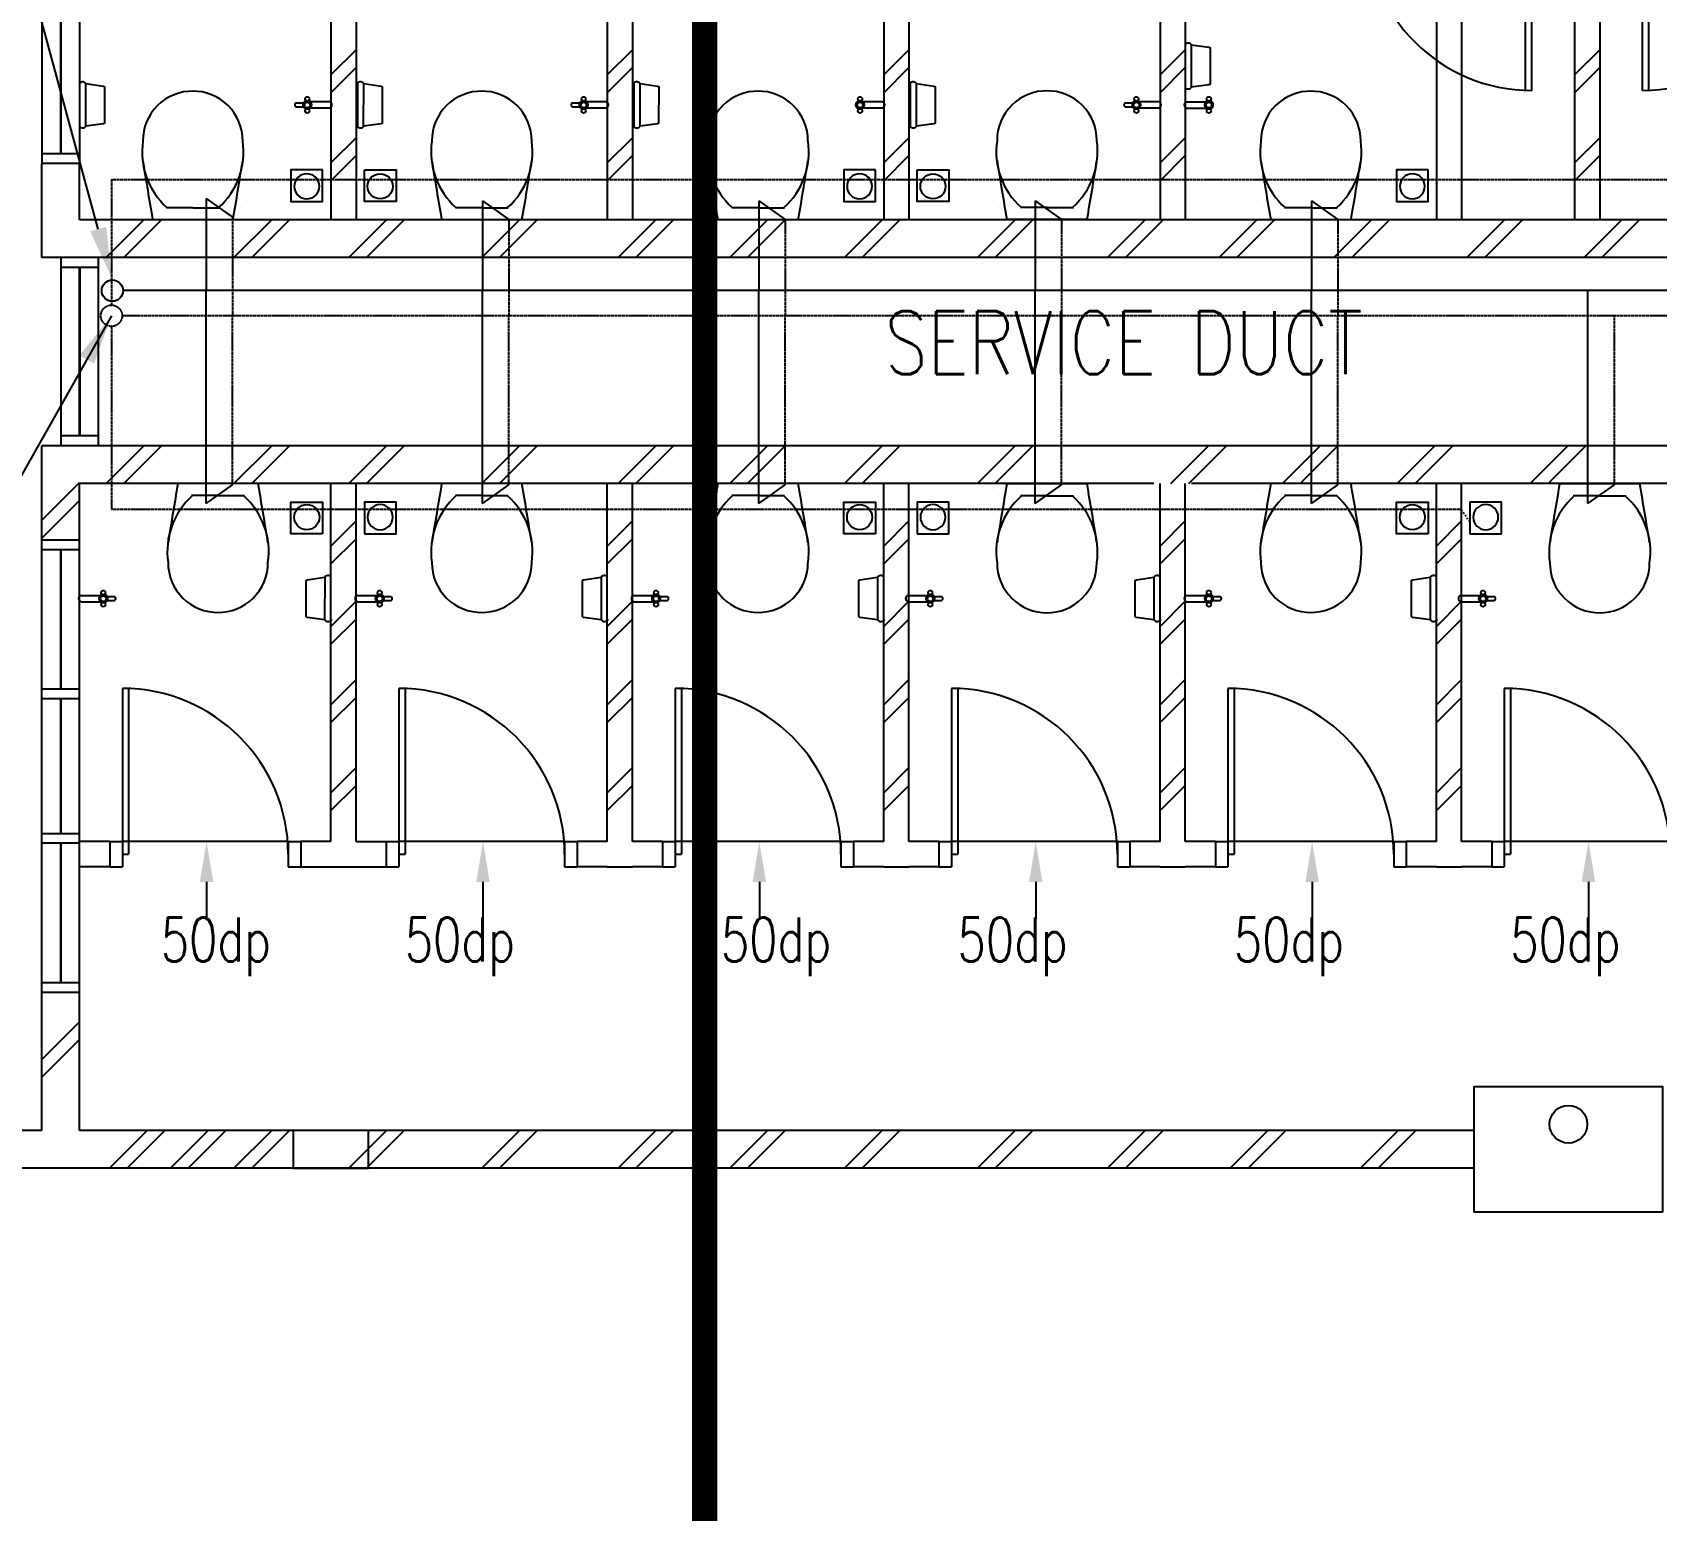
# Model space of a CAD drawing. Header units: feet. Extents: x 1407108 to 2957709, y -1501070 to -681589.
# Drawn here: x 1679847 to 1686311, y -792037 to -786153 of the extents above; entities that cross this region are included whole.
import ezdxf
from ezdxf.enums import TextEntityAlignment as Align

# ---------------------------------------------------------------- set-up
doc = ezdxf.new("R2010")
doc.units = ezdxf.units.FT
doc.header["$LTSCALE"] = 13
doc.header["$MEASUREMENT"] = 0
for name, pattern in [('DASHDOT', [1, 0.5, -0.25, 0, -0.25]), ('DASHED', [0.75, 0.5, -0.25]), ('DASHED2', [0.375, 0.25, -0.125]), ('DIVIDE', [1.25, 0.5, -0.25, 0, -0.25, 0, -0.25]), ('HIDDEN', [0.375, 0.25, -0.125])]:
    doc.linetypes.add(name, pattern=pattern)
for name, color, linetype in [('COL', 3, 'CONTINUOUS'), ('DEMOLISH-WORKS', 8, 'DASHED2'), ('DR', 7, 'CONTINUOUS'), ('FIT', 5, 'CONTINUOUS'), ('FITT', 5, 'CONTINUOUS'), ('H', 1, 'CONTINUOUS'), ('PIPE', 5, 'DIVIDE'), ('PL', 5, 'CONTINUOUS'), ('RWDP', 145, 'CONTINUOUS'), ('SANI', 7, 'CONTINUOUS'), ('SP', 220, 'CONTINUOUS'), ('T25', 7, 'CONTINUOUS'), ('TEX', 2, 'CONTINUOUS'), ('txt', 7, 'CONTINUOUS'), ('VP', 100, 'CONTINUOUS'), ('WALL', 2, 'CONTINUOUS'), ('WIN', 5, 'CONTINUOUS')]:
    doc.layers.add(name, color=color, linetype=linetype)
doc.styles.add('ROMANS', font='romans')

# ---------------------------------------------------------------- blocks, each defined once
blk = doc.blocks.new('100FT')
at = {"layer": 'PIPE', "linetype": 'Continuous'}
blk.add_circle((0, 0), 50, dxfattribs=at)
blk = doc.blocks.new('A$C7CE3714C')
at = {"layer": 'FIT'}
blk.add_lwpolyline([(0, 0), (126, 0), (126, 126), (0, 126)], close=True, dxfattribs=at)
at = {"layer": 'FIT', "xscale": -1}
blk.add_blockref('100FT', (63, 65.7), dxfattribs=at)
blk = doc.blocks.new('TOILET-NEW')
at = {"layer": 'DEMOLISH-WORKS', "color": 8, "ltscale": 0.7}
for p, q in [((120, 1525), (0, 1525)), ((120, 1425), (120, 1525)), ((120, 1525), (170, 1525)), ((170, 815), (170, 1525)), ((170, 1425), (170, 1525)), ((830, 1425), (830, 1525)), ((830, 1525), (880, 1525)), ((880, 1425), (880, 1525)), ((1220, 1525), (880, 1525)), ((1220, 1425), (1220, 1525)), ((1220, 1525), (1270, 1525)), ((1270, 815), (1270, 1525)), ((1270, 1425), (1270, 1525)), ((1930, 1425), (1930, 1525)), ((1930, 1525), (1980, 1525)), ((1980, 1425), (1980, 1525)), ((2100, 1525), (1980, 1525)), ((2100, 1525), (2200, 1525)), ((2320, 1525), (2200, 1525)), ((2320, 1425), (2320, 1525)), ((2320, 1525), (2370, 1525)), ((2370, 815), (2370, 1525)), ((2370, 1425), (2370, 1525)), ((3030, 1425), (3030, 1525)), ((3030, 1525), (3080, 1525)), ((3080, 1425), (3080, 1525)), ((120, 1425), (0, 1425)), ((120, 1425), (170, 1425)), ((170, 1475), (195, 1475)), ((195, 815.5), (195, 1475)), ((830, 1425), (880, 1425)), ((1000, 1425), (880, 1425)), ((1000, 1425), (1000, 0)), ((1100, 1425), (1100, 0)), ((1220, 1425), (1100, 1425)), ((1220, 1425), (1270, 1425)), ((1270, 1475), (1295, 1475)), ((1295, 815.5), (1295, 1475)), ((1930, 1425), (1980, 1425)), ((2100, 1425), (1980, 1425)), ((2100, 1425), (2100, 0)), ((2200, 1425), (2200, 0)), ((2320, 1425), (2200, 1425)), ((2320, 1425), (2370, 1425)), ((2370, 1475), (2395, 1475)), ((2395, 815.5), (2395, 1475)), ((3030, 1425), (3080, 1425))]:
    blk.add_line(p, q, dxfattribs=at)
for centre in [(170, 1475), (1270, 1475), (2370, 1475)]:
    blk.add_arc(centre, 660, 270, 0, dxfattribs=at)
at = {"layer": 'DR', "color": 1}
for p, q in [((720, 1225), (670, 1225)), ((720, 1125), (720, 1225)), ((1355, 515.5), (1355, 1175)), ((1380, 1175), (1355, 1175)), ((1380, 515), (1380, 1225)), ((1380, 1125), (1380, 1225)), ((1430, 1225), (1380, 1225)), ((1770, 1225), (1820, 1225)), ((1820, 515), (1820, 1225)), ((1820, 1125), (1820, 1225)), ((1820, 1175), (1845, 1175)), ((1845, 515.5), (1845, 1175)), ((2480, 1125), (2480, 1225)), ((2480, 1225), (2530, 1225)), ((670, 1125), (1430, 1125)), ((720, 1125), (670, 1125)), ((1430, 1125), (1380, 1125)), ((2530, 1125), (1770, 1125)), ((1770, 1125), (1820, 1125)), ((2480, 1125), (2530, 1125))]:
    blk.add_line(p, q, dxfattribs=at)
for centre, start, end in [((1380, 1175), 180, 270), ((1820, 1175), 270, 0)]:
    blk.add_arc(centre, 660, start, end, dxfattribs=at)
at = {"layer": 'FITT'}
for p, q in [((5.5, 470), (81.9, 470)), ((89.1, 467.4), (89.1, 474.2)), ((99.1, 467.4), (99.1, 474.2)), ((3100.9, 467.4), (3100.9, 474.2)), ((3110.9, 467.4), (3110.9, 474.2)), ((3194.5, 470), (3118.1, 470)), ((5.5, 445), (81.9, 445)), ((89.1, 440.7), (89.1, 447.5)), ((99.1, 440.7), (99.1, 447.5)), ((3100.9, 440.7), (3100.9, 447.5)), ((3110.9, 440.7), (3110.9, 447.5)), ((3194.5, 445), (3118.1, 445))]:
    blk.add_line(p, q, dxfattribs=at)
for centre, radius in [((94.1, 457.5), 11.1), ((94.1, 481.2), 8.61), ((3105.9, 457.5), 11.1), ((3105.9, 481.2), 8.61), ((94.1, 433.7), 8.61), ((3105.9, 433.7), 8.61)]:
    blk.add_circle(centre, radius, dxfattribs=at)
for centre, radius, start, end in [((8.8, 457.5), 12.9, 104.60355, 255.3286), ((94.1, 457.5), 17.5, 106.7149, 253.21725), ((94.1, 457.5), 17.5, 286.7149, 73.21725), ((3105.9, 457.5), 17.5, 106.78275, 253.2851), ((3105.9, 457.5), 17.5, 286.78275, 73.2851), ((3191.2, 457.5), 12.9, 284.6714, 75.39645)]:
    blk.add_arc(centre, radius, start, end, dxfattribs=at)
at = {"layer": 'SANI', "color": 1}
for points in [[(24.8, 527.7), (25, 697.3, 0.460184), (0, 699.1, 0.460184)], [(0, 699.1), (0, 525.8, 0.460184), (25, 527.7)], [(25, 697.3), (94.7, 687.3, -0.373687), (99, 682.4), (98.8, 542.3, -0.373687), (94.5, 537.4), (24.8, 527.6)], [(3175, 697.3), (3105.3, 687.3, 0.373687), (3101, 682.4), (3101.2, 542.3, 0.373687), (3105.5, 537.4), (3175.2, 527.6)], [(3175.2, 527.7), (3175, 697.3, -0.460184), (3200, 699.1, -0.460184)], [(3200, 699.1), (3200, 525.8, -0.460184), (3175, 527.7)]]:
    blk.add_lwpolyline(points, format="xyb", dxfattribs=at)
at = {"layer": 'WALL', "linetype": 'Continuous'}
for p, q in [((670, 1225), (0, 1225)), ((670, 1125), (670, 1225)), ((1770, 1225), (1430, 1225)), ((1430, 1125), (1430, 1225)), ((1770, 1125), (1770, 1225)), ((3200, 1225), (2530, 1225)), ((2530, 1125), (2530, 1225)), ((670, 1125), (0, 1125)), ((1550, 1125), (1430, 1125)), ((1770, 1125), (1650, 1125)), ((3200, 1125), (2530, 1125))]:
    blk.add_line(p, q, dxfattribs=at)
at = {"layer": 'WALL'}
for p, q in [((1550, 1125), (1550, 0)), ((1650, 1125), (1650, 0))]:
    blk.add_line(p, q, dxfattribs=at)

msp = doc.modelspace()

# ---------------------------------------------------------------- linework, layer by layer
at = {"layer": 'COL'}
for points in [[(1686335.2, -790849.1), (1685585.2, -790849.1), (1685585.2, -790349.1), (1686335.2, -790349.1)], [(1680885.2, -790674.1), (1681185.2, -790674.1), (1681185.2, -790524.1), (1680885.2, -790524.1)]]:
    msp.add_lwpolyline(points, close=True, dxfattribs=at)
at = {"layer": 'DR', "color": 1}
for p, q in [((1680205.2, -788764.1), (1680205.2, -789474.1)), ((1680230.2, -788764.6), (1680230.2, -789424.1)), ((1681305.2, -788764.1), (1681305.2, -789474.1)), ((1681330.2, -788764.6), (1681330.2, -789424.1)), ((1682405.2, -788764.1), (1682405.2, -789474.1)), ((1682430.2, -788764.6), (1682430.2, -789424.1)), ((1683505.2, -788764.1), (1683505.2, -789474.1)), ((1683530.2, -788764.6), (1683530.2, -789424.1)), ((1684605.2, -788764.1), (1684605.2, -789474.1)), ((1684630.2, -788764.6), (1684630.2, -789424.1)), ((1685705.2, -788764.1), (1685705.2, -789474.1)), ((1685730.2, -788764.6), (1685730.2, -789424.1)), ((1680155.2, -789374.1), (1680155.2, -789474.1)), ((1680155.2, -789374.1), (1680205.2, -789374.1)), ((1680205.2, -789374.1), (1680205.2, -789474.1)), ((1680865.2, -789374.1), (1680205.2, -789374.1)), ((1680865.2, -789374.1), (1680865.2, -789474.1)), ((1680865.2, -789374.1), (1680915.2, -789374.1)), ((1680915.2, -789374.1), (1680915.2, -789474.1)), ((1681255.2, -789374.1), (1681255.2, -789474.1)), ((1681255.2, -789374.1), (1681305.2, -789374.1)), ((1681305.2, -789374.1), (1681305.2, -789474.1)), ((1681965.2, -789374.1), (1681305.2, -789374.1)), ((1681965.2, -789374.1), (1681965.2, -789474.1)), ((1681965.2, -789374.1), (1682015.2, -789374.1)), ((1682015.2, -789374.1), (1682015.2, -789474.1)), ((1682355.2, -789374.1), (1682355.2, -789474.1)), ((1682355.2, -789374.1), (1682405.2, -789374.1)), ((1682405.2, -789374.1), (1682405.2, -789474.1)), ((1683065.2, -789374.1), (1682405.2, -789374.1)), ((1683065.2, -789374.1), (1683065.2, -789474.1)), ((1683065.2, -789374.1), (1683115.2, -789374.1)), ((1683115.2, -789374.1), (1683115.2, -789474.1)), ((1683455.2, -789374.1), (1683455.2, -789474.1)), ((1683455.2, -789374.1), (1683505.2, -789374.1)), ((1683505.2, -789374.1), (1683505.2, -789474.1)), ((1684165.2, -789374.1), (1683505.2, -789374.1)), ((1684165.2, -789374.1), (1684165.2, -789474.1)), ((1684165.2, -789374.1), (1684215.2, -789374.1)), ((1684215.2, -789374.1), (1684215.2, -789474.1)), ((1684555.2, -789374.1), (1684555.2, -789474.1)), ((1684555.2, -789374.1), (1684605.2, -789374.1)), ((1684605.2, -789374.1), (1684605.2, -789474.1)), ((1685265.2, -789374.1), (1684605.2, -789374.1)), ((1685265.2, -789374.1), (1685265.2, -789474.1)), ((1685265.2, -789374.1), (1685315.2, -789374.1)), ((1685315.2, -789374.1), (1685315.2, -789474.1)), ((1685655.2, -789374.1), (1685655.2, -789474.1)), ((1685655.2, -789374.1), (1685705.2, -789374.1)), ((1685705.2, -789374.1), (1685705.2, -789474.1)), ((1686365.2, -789374.1), (1685705.2, -789374.1)), ((1680205.2, -789424.1), (1680230.2, -789424.1)), ((1681305.2, -789424.1), (1681330.2, -789424.1)), ((1682405.2, -789424.1), (1682430.2, -789424.1)), ((1683505.2, -789424.1), (1683530.2, -789424.1)), ((1684605.2, -789424.1), (1684630.2, -789424.1)), ((1685705.2, -789424.1), (1685730.2, -789424.1)), ((1680155.2, -789474.1), (1680205.2, -789474.1)), ((1680865.2, -789474.1), (1680915.2, -789474.1)), ((1681255.2, -789474.1), (1681305.2, -789474.1)), ((1681965.2, -789474.1), (1682015.2, -789474.1)), ((1682355.2, -789474.1), (1682405.2, -789474.1)), ((1683065.2, -789474.1), (1683115.2, -789474.1)), ((1683455.2, -789474.1), (1683505.2, -789474.1)), ((1684165.2, -789474.1), (1684215.2, -789474.1)), ((1684555.2, -789474.1), (1684605.2, -789474.1)), ((1685265.2, -789474.1), (1685315.2, -789474.1)), ((1685655.2, -789474.1), (1685705.2, -789474.1))]:
    msp.add_line(p, q, dxfattribs=at)
for centre in [(1680205.2, -789424.1), (1681305.2, -789424.1), (1682405.2, -789424.1), (1683505.2, -789424.1), (1684605.2, -789424.1), (1685705.2, -789424.1)]:
    msp.add_arc(centre, 660, 0, 90, dxfattribs=at)
at = {"layer": 'FITT'}
for p, q in [((1680936.1, -786431.7), (1680936.1, -786424.9)), ((1680936.1, -786458.4), (1680936.1, -786451.6)), ((1680946.1, -786431.7), (1680946.1, -786424.9)), ((1680946.1, -786458.4), (1680946.1, -786451.6)), ((1681029.7, -786429.1), (1680953.4, -786429.1)), ((1681029.7, -786454.1), (1680953.4, -786454.1)), ((1682036.1, -786431.7), (1682036.1, -786424.9)), ((1682036.1, -786458.4), (1682036.1, -786451.6)), ((1682046.1, -786431.7), (1682046.1, -786424.9)), ((1682046.1, -786458.4), (1682046.1, -786451.6)), ((1682129.7, -786429.1), (1682053.4, -786429.1)), ((1682129.7, -786454.1), (1682053.4, -786454.1)), ((1683136.1, -786431.7), (1683136.1, -786424.9)), ((1683136.1, -786458.4), (1683136.1, -786451.6)), ((1683146.1, -786431.7), (1683146.1, -786424.9)), ((1683146.1, -786458.4), (1683146.1, -786451.6)), ((1683229.7, -786429.1), (1683153.4, -786429.1)), ((1683229.7, -786454.1), (1683153.4, -786454.1)), ((1684236.1, -786431.7), (1684236.1, -786424.9)), ((1684236.1, -786458.4), (1684236.1, -786451.6)), ((1684246.1, -786431.7), (1684246.1, -786424.9)), ((1684246.1, -786458.4), (1684246.1, -786451.6)), ((1684329.7, -786429.1), (1684253.4, -786429.1)), ((1684329.7, -786454.1), (1684253.4, -786454.1)), ((1680040.7, -788394.1), (1680117.1, -788394.1)), ((1680040.7, -788419.1), (1680117.1, -788419.1)), ((1680124.3, -788389.8), (1680124.3, -788396.6)), ((1680124.4, -788416.5), (1680124.4, -788423.3)), ((1680134.3, -788389.8), (1680134.3, -788396.6)), ((1680134.4, -788416.5), (1680134.4, -788423.3)), ((1681140.7, -788394.1), (1681217.1, -788394.1)), ((1681140.7, -788419.1), (1681217.1, -788419.1)), ((1681224.3, -788389.8), (1681224.3, -788396.6)), ((1681224.4, -788416.5), (1681224.4, -788423.3)), ((1681234.3, -788389.8), (1681234.3, -788396.6)), ((1681234.4, -788416.5), (1681234.4, -788423.3)), ((1682240.7, -788394.1), (1682317.1, -788394.1)), ((1682240.7, -788419.1), (1682317.1, -788419.1)), ((1682324.3, -788389.8), (1682324.3, -788396.6)), ((1682324.4, -788416.5), (1682324.4, -788423.3)), ((1682334.3, -788389.8), (1682334.3, -788396.6)), ((1682334.4, -788416.5), (1682334.4, -788423.3)), ((1683332, -788394.1), (1683408.3, -788394.1)), ((1683332, -788419.1), (1683408.3, -788419.1)), ((1683415.6, -788389.8), (1683415.6, -788396.6)), ((1683415.6, -788416.5), (1683415.6, -788423.3)), ((1683425.6, -788389.8), (1683425.6, -788396.6)), ((1683425.6, -788416.5), (1683425.6, -788423.3)), ((1684440.7, -788394.1), (1684517.1, -788394.1)), ((1684440.7, -788419.1), (1684517.1, -788419.1)), ((1684524.3, -788389.8), (1684524.3, -788396.6)), ((1684524.4, -788416.5), (1684524.4, -788423.3)), ((1684534.3, -788389.8), (1684534.3, -788396.6)), ((1684534.4, -788416.5), (1684534.4, -788423.3)), ((1685532, -788394.1), (1685608.3, -788394.1)), ((1685532, -788419.1), (1685608.3, -788419.1)), ((1685615.6, -788389.8), (1685615.6, -788396.6)), ((1685615.6, -788416.5), (1685615.6, -788423.3)), ((1685625.6, -788389.8), (1685625.6, -788396.6)), ((1685625.6, -788416.5), (1685625.6, -788423.3))]:
    msp.add_line(p, q, dxfattribs=at)
at = {"layer": 'FITT', "elevation": 0}
for points in [[(1680925.3, -786434.1), (1680898.6, -786434.2, 1), (1680898.6, -786449.2), (1680925.3, -786449.1)], [(1682025.3, -786434.1), (1681998.6, -786434.2, 1), (1681998.6, -786449.2), (1682025.3, -786449.1)], [(1684225.3, -786434.1), (1684198.6, -786434.2, 1), (1684198.6, -786449.2), (1684225.3, -786449.1)], [(1680145.2, -788414.1), (1680171.9, -788414, 1), (1680171.8, -788399), (1680145.2, -788399.1)], [(1681245.2, -788414.1), (1681271.9, -788414, 1), (1681271.8, -788399), (1681245.2, -788399.1)], [(1682345.2, -788414.1), (1682371.9, -788414, 1), (1682371.8, -788399), (1682345.2, -788399.1)], [(1683436.4, -788414.1), (1683463.1, -788414, 1), (1683463.1, -788399), (1683436.4, -788399.1)], [(1684545.2, -788414.1), (1684571.9, -788414, 1), (1684571.8, -788399), (1684545.2, -788399.1)], [(1685636.4, -788414.1), (1685663.1, -788414, 1), (1685663.1, -788399), (1685636.4, -788399.1)]]:
    msp.add_lwpolyline(points, format="xyb", dxfattribs=at)
at = {"layer": 'FITT'}
for centre, radius in [((1680941.1, -786417.9), 8.61), ((1682041.1, -786417.9), 8.61), ((1683141.1, -786417.9), 8.61), ((1684241.1, -786417.9), 8.61), ((1680941.1, -786441.6), 11.1), ((1680941.1, -786465.4), 8.61), ((1682041.1, -786441.6), 11.1), ((1682041.1, -786465.4), 8.61), ((1683141.1, -786441.6), 11.1), ((1683141.1, -786465.4), 8.61), ((1684241.1, -786441.6), 11.1), ((1684241.1, -786465.4), 8.61), ((1680129.3, -788406.6), 11.1), ((1680129.3, -788382.8), 8.61), ((1680129.4, -788430.3), 8.61), ((1681229.3, -788406.6), 11.1), ((1681229.3, -788382.8), 8.61), ((1681229.4, -788430.3), 8.61), ((1682329.3, -788406.6), 11.1), ((1682329.3, -788382.8), 8.61), ((1682329.4, -788430.3), 8.61), ((1683420.6, -788406.6), 11.1), ((1683420.6, -788382.8), 8.61), ((1683420.6, -788430.3), 8.61), ((1684529.3, -788406.6), 11.1), ((1684529.3, -788382.8), 8.61), ((1684529.4, -788430.3), 8.61), ((1685620.6, -788406.6), 11.1), ((1685620.6, -788382.8), 8.61), ((1685620.6, -788430.3), 8.61)]:
    msp.add_circle(centre, radius, dxfattribs=at)
for centre, radius, start, end in [((1680941.1, -786441.6), 17.5, 106.78275, 253.2851), ((1680941.1, -786441.6), 17.5, 286.78275, 73.2851), ((1681026.5, -786441.6), 12.9, 284.6714, 75.39645), ((1682041.1, -786441.6), 17.5, 106.78275, 253.2851), ((1682041.1, -786441.6), 17.5, 286.78275, 73.2851), ((1682126.5, -786441.6), 12.9, 284.6714, 75.39645), ((1683141.1, -786441.6), 17.5, 106.78275, 253.2851), ((1683141.1, -786441.6), 17.5, 286.78275, 73.2851), ((1683226.5, -786441.6), 12.9, 284.6714, 75.39645), ((1684241.1, -786441.6), 17.5, 106.78275, 253.2851), ((1684241.1, -786441.6), 17.5, 286.78275, 73.2851), ((1684326.5, -786441.6), 12.9, 284.6714, 75.39645), ((1680044, -788406.6), 12.9, 104.6714, 255.39645), ((1680129.3, -788406.6), 17.5, 106.78275, 253.2851), ((1680129.3, -788406.6), 17.5, 286.78275, 73.2851), ((1681144, -788406.6), 12.9, 104.6714, 255.39645), ((1681229.3, -788406.6), 17.5, 106.78275, 253.2851), ((1681229.3, -788406.6), 17.5, 286.78275, 73.2851), ((1682244, -788406.6), 12.9, 104.6714, 255.39645), ((1682329.3, -788406.6), 17.5, 106.78275, 253.2851), ((1682329.3, -788406.6), 17.5, 286.78275, 73.2851), ((1683335.2, -788406.6), 12.9, 104.6714, 255.39645), ((1683420.6, -788406.6), 17.5, 106.78275, 253.2851), ((1683420.6, -788406.6), 17.5, 286.78275, 73.2851), ((1684444, -788406.6), 12.9, 104.6714, 255.39645), ((1684529.3, -788406.6), 17.5, 106.78275, 253.2851), ((1684529.3, -788406.6), 17.5, 286.78275, 73.2851), ((1685535.2, -788406.6), 12.9, 104.6714, 255.39645), ((1685620.6, -788406.6), 17.5, 106.78275, 253.2851), ((1685620.6, -788406.6), 17.5, 286.78275, 73.2851)]:
    msp.add_arc(centre, radius, start, end, dxfattribs=at)
at = {"layer": 'H'}
for p, q in [((1681035.2, -786322.3), (1681135.2, -786222.3)), ((1682135.2, -786322.3), (1682235.2, -786222.3)), ((1683235.2, -786322.3), (1683335.2, -786222.3)), ((1684335.2, -786322.3), (1684435.2, -786222.3)), ((1685985.2, -786322.3), (1686085.2, -786222.3)), ((1681035.2, -786393), (1681135.2, -786293)), ((1682135.2, -786393), (1682235.2, -786293)), ((1683235.2, -786393), (1683335.2, -786293)), ((1684335.2, -786393), (1684435.2, -786293)), ((1685985.2, -786393), (1686085.2, -786293)), ((1681035.2, -786672.6), (1681135.2, -786572.6)), ((1682135.2, -786672.6), (1682235.2, -786572.6)), ((1683235.2, -786672.6), (1683335.2, -786572.6)), ((1684335.2, -786672.6), (1684435.2, -786572.6)), ((1685985.2, -786672.6), (1686085.2, -786572.6)), ((1681035.2, -786743.3), (1681135.2, -786643.3)), ((1682135.2, -786743.3), (1682235.2, -786643.3)), ((1683235.2, -786743.3), (1683335.2, -786643.3)), ((1684335.2, -786743.3), (1684435.2, -786643.3)), ((1685985.2, -786743.3), (1686085.2, -786643.3)), ((1680140.4, -787049.1), (1680290.4, -786899.1)), ((1680211.1, -787049.1), (1680361.1, -786899.1)), ((1680649.4, -787049.1), (1680799.4, -786899.1)), ((1680720.1, -787049.1), (1680870.1, -786899.1)), ((1681106.2, -787049.1), (1681256.2, -786899.1)), ((1681176.9, -787049.1), (1681326.9, -786899.1)), ((1681635.7, -787049.1), (1681785.7, -786899.1)), ((1681706.4, -787049.1), (1681856.4, -786899.1)), ((1682178.3, -787049.1), (1682328.3, -786899.1)), ((1682249, -787049.1), (1682399, -786899.1)), ((1682622.4, -787049.1), (1682772.4, -786899.1)), ((1682693.1, -787049.1), (1682843.1, -786899.1)), ((1683079.2, -787049.1), (1683229.2, -786899.1)), ((1683149.9, -787049.1), (1683299.9, -786899.1)), ((1683608.7, -787049.1), (1683758.7, -786899.1)), ((1683679.4, -787049.1), (1683829.4, -786899.1)), ((1684126.3, -787049.1), (1684276.3, -786899.1)), ((1684197, -787049.1), (1684347, -786899.1)), ((1684570.3, -787049.1), (1684720.3, -786899.1)), ((1684641, -787049.1), (1684791, -786899.1)), ((1685027.1, -787049.1), (1685177.1, -786899.1)), ((1685097.8, -787049.1), (1685247.8, -786899.1)), ((1685556.6, -787049.1), (1685706.6, -786899.1)), ((1685627.3, -787049.1), (1685777.3, -786899.1)), ((1686022.8, -787049.1), (1686172.8, -786899.1)), ((1686093.5, -787049.1), (1686243.5, -786899.1)), ((1680140.4, -787949.1), (1680290.4, -787799.1)), ((1680211.1, -787949.1), (1680361.1, -787799.1)), ((1680649.4, -787949.1), (1680799.4, -787799.1)), ((1680720.1, -787949.1), (1680870.1, -787799.1)), ((1681106.2, -787949.1), (1681256.2, -787799.1)), ((1681176.9, -787949.1), (1681326.9, -787799.1)), ((1681635.7, -787949.1), (1681785.7, -787799.1)), ((1681706.4, -787949.1), (1681856.4, -787799.1)), ((1682178.3, -787949.1), (1682328.3, -787799.1)), ((1682249, -787949.1), (1682399, -787799.1)), ((1682622.4, -787949.1), (1682772.4, -787799.1)), ((1682693.1, -787949.1), (1682843.1, -787799.1)), ((1683079.2, -787949.1), (1683229.2, -787799.1)), ((1683149.9, -787949.1), (1683299.9, -787799.1)), ((1683608.7, -787949.1), (1683758.7, -787799.1)), ((1683679.4, -787949.1), (1683829.4, -787799.1)), ((1684378.3, -787949.1), (1684528.3, -787799.1)), ((1684449, -787949.1), (1684599, -787799.1)), ((1684822.4, -787949.1), (1684972.4, -787799.1)), ((1684893.1, -787949.1), (1685043.1, -787799.1)), ((1685279.2, -787949.1), (1685429.2, -787799.1)), ((1685349.9, -787949.1), (1685499.9, -787799.1)), ((1685808.7, -787949.1), (1685958.7, -787799.1)), ((1685879.4, -787949.1), (1686029.4, -787799.1)), ((1679885.2, -788094.9), (1680035.2, -787944.9)), ((1679885.2, -788165.6), (1680035.2, -788015.6)), ((1681035.2, -788197.7), (1681135.2, -788097.7)), ((1682135.2, -788197.7), (1682235.2, -788097.7)), ((1683235.2, -788197.7), (1683335.2, -788097.7)), ((1684335.2, -788197.7), (1684435.2, -788097.7)), ((1685435.2, -788197.7), (1685535.2, -788097.7)), ((1681035.2, -788268.4), (1681135.2, -788168.4)), ((1682135.2, -788268.4), (1682235.2, -788168.4)), ((1683235.2, -788268.4), (1683335.2, -788168.4)), ((1684335.2, -788268.4), (1684435.2, -788168.4)), ((1685435.2, -788268.4), (1685535.2, -788168.4)), ((1681035.2, -788517.2), (1681135.2, -788417.2)), ((1682135.2, -788517.2), (1682235.2, -788417.2)), ((1683235.2, -788517.2), (1683335.2, -788417.2)), ((1684335.2, -788517.2), (1684435.2, -788417.2)), ((1685435.2, -788517.2), (1685535.2, -788417.2)), ((1681035.2, -788587.9), (1681135.2, -788487.9)), ((1682135.2, -788587.9), (1682235.2, -788487.9)), ((1683235.2, -788587.9), (1683335.2, -788487.9)), ((1684335.2, -788587.9), (1684435.2, -788487.9)), ((1685435.2, -788587.9), (1685535.2, -788487.9)), ((1681035.2, -788829), (1681135.2, -788729)), ((1682135.2, -788829), (1682235.2, -788729)), ((1683235.2, -788829), (1683335.2, -788729)), ((1684335.2, -788829), (1684435.2, -788729)), ((1685435.2, -788829), (1685535.2, -788729)), ((1681035.2, -788899.8), (1681135.2, -788799.8)), ((1682135.2, -788899.8), (1682235.2, -788799.8)), ((1683235.2, -788899.8), (1683335.2, -788799.8)), ((1684335.2, -788899.8), (1684435.2, -788799.8)), ((1685435.2, -788899.8), (1685535.2, -788799.8)), ((1681035.2, -789179.3), (1681135.2, -789079.3)), ((1682135.2, -789179.3), (1682235.2, -789079.3)), ((1683235.2, -789179.3), (1683335.2, -789079.3)), ((1684335.2, -789179.3), (1684435.2, -789079.3)), ((1685435.2, -789179.3), (1685535.2, -789079.3)), ((1681035.2, -789250.1), (1681135.2, -789150.1)), ((1682135.2, -789250.1), (1682235.2, -789150.1)), ((1683235.2, -789250.1), (1683335.2, -789150.1)), ((1684335.2, -789250.1), (1684435.2, -789150.1)), ((1685435.2, -789250.1), (1685535.2, -789150.1)), ((1679885.2, -790240.9), (1680035.2, -790090.9)), ((1679885.2, -790311.6), (1680035.2, -790161.6)), ((1680153.8, -790674.1), (1680303.8, -790524.1)), ((1680224.5, -790674.1), (1680374.5, -790524.1)), ((1680396.3, -790674.1), (1680546.3, -790524.1)), ((1680467, -790674.1), (1680617, -790524.1)), ((1680649.4, -790674.1), (1680799.4, -790524.1)), ((1680720.1, -790674.1), (1680870.1, -790524.1)), ((1681106.2, -790674.1), (1681256.2, -790524.1)), ((1681176.9, -790674.1), (1681326.9, -790524.1)), ((1681635.7, -790674.1), (1681785.7, -790524.1)), ((1681706.4, -790674.1), (1681856.4, -790524.1)), ((1682178.3, -790674.1), (1682328.3, -790524.1)), ((1682249, -790674.1), (1682399, -790524.1)), ((1682622.4, -790674.1), (1682772.4, -790524.1)), ((1682693.1, -790674.1), (1682843.1, -790524.1)), ((1683079.2, -790674.1), (1683229.2, -790524.1)), ((1683149.9, -790674.1), (1683299.9, -790524.1)), ((1683608.7, -790674.1), (1683758.7, -790524.1)), ((1683679.4, -790674.1), (1683829.4, -790524.1)), ((1684126.3, -790674.1), (1684276.3, -790524.1)), ((1684197, -790674.1), (1684347, -790524.1)), ((1684614.7, -790674.1), (1684764.7, -790524.1)), ((1684685.4, -790674.1), (1684835.4, -790524.1)), ((1685132.3, -790674.1), (1685282.3, -790524.1)), ((1685203, -790674.1), (1685353, -790524.1))]:
    msp.add_line(p, q, dxfattribs=at)
at = {"layer": 'PL', "color": 33, "linetype": 'DASHED', "const_width": 100}
for points in [[(1612104.3, -847288.2), (1682522.7, -847288.2), (1682522.7, -756912.6), (1612104.3, -756912.6)], [(1682522.7, -847288.2), (1753538, -847288.2), (1753538, -756912.6), (1682522.7, -756912.6)]]:
    msp.add_lwpolyline(points, close=True, dxfattribs=at)
at = {"layer": 'RWDP', "color": 11}
msp.add_circle((1685960.2, -790499.1), 75, dxfattribs=at)
at = {"layer": 'SANI'}
for p, q in [((1680295.9, -786851.4), (1680295.9, -786851.4)), ((1680485.9, -786851.4), (1680380.4, -786851.4)), ((1680485, -786851.4), (1680590.5, -786851.4)), ((1680675, -786851.4), (1680675, -786851.4)), ((1681446.1, -786851.4), (1681446.1, -786851.4)), ((1681636.1, -786851.4), (1681530.6, -786851.4)), ((1681635.2, -786851.4), (1681740.7, -786851.4)), ((1681825.2, -786851.4), (1681825.2, -786851.4)), ((1682545.8, -786851.4), (1682545.7, -786851.4)), ((1682735.7, -786851.4), (1682630.2, -786851.4)), ((1682734.8, -786851.4), (1682840.3, -786851.4)), ((1682924.8, -786851.4), (1682924.8, -786851.4)), ((1683695.4, -786850.2), (1683695.4, -786850.2)), ((1683885.4, -786850.2), (1683779.9, -786850.2)), ((1683884.5, -786850.2), (1683990, -786850.2)), ((1684074.5, -786850.2), (1684074.5, -786850.2)), ((1684745.8, -786851.4), (1684745.7, -786851.4)), ((1684935.7, -786851.4), (1684830.2, -786851.4)), ((1684934.8, -786851.4), (1685040.3, -786851.4)), ((1685124.8, -786851.4), (1685124.8, -786851.4)), ((1680645.3, -786899.1), (1680325.6, -786899.1)), ((1681795.5, -786899.1), (1681475.8, -786899.1)), ((1682895.2, -786899.1), (1682575.4, -786899.1)), ((1684044.8, -786897.9), (1683725.1, -786897.9)), ((1685095.2, -786899.1), (1684775.4, -786899.1)), ((1680745.7, -787949.1), (1680426, -787949.1)), ((1681795.5, -787949.1), (1681475.8, -787949.1)), ((1682895.2, -787949.1), (1682575.4, -787949.1)), ((1684044.8, -787950.3), (1683725.1, -787950.3)), ((1685095.2, -787949.1), (1684775.4, -787949.1)), ((1686244.8, -787950.3), (1685925.1, -787950.3)), ((1680396.3, -787996.8), (1680396.3, -787996.8)), ((1680586.3, -787996.8), (1680480.8, -787996.8)), ((1680585.4, -787996.8), (1680690.9, -787996.8)), ((1680775.4, -787996.8), (1680775.4, -787996.8)), ((1681446.1, -787996.8), (1681446.1, -787996.8)), ((1681636.1, -787996.8), (1681530.6, -787996.8)), ((1681635.2, -787996.8), (1681740.7, -787996.8)), ((1681825.2, -787996.8), (1681825.2, -787996.8)), ((1682545.8, -787996.8), (1682545.7, -787996.8)), ((1682735.7, -787996.8), (1682630.2, -787996.8)), ((1682734.8, -787996.8), (1682840.3, -787996.8)), ((1682924.8, -787996.8), (1682924.8, -787996.8)), ((1683695.4, -787998.1), (1683695.4, -787998.1)), ((1683885.4, -787998.1), (1683779.9, -787998.1)), ((1683884.5, -787998.1), (1683990, -787998.1)), ((1684745.8, -787996.8), (1684745.7, -787996.8)), ((1684935.7, -787996.8), (1684830.2, -787996.8)), ((1684934.8, -787996.8), (1685040.3, -787996.8)), ((1685124.8, -787996.8), (1685124.8, -787996.8)), ((1685895.4, -787998.1), (1685895.4, -787998.1)), ((1686085.4, -787998.1), (1685979.9, -787998.1)), ((1686084.5, -787998.1), (1686190, -787998.1))]:
    msp.add_line(p, q, dxfattribs=at)
at = {"layer": 'SANI', "color": 1}
for p, q in [((1680540.3, -789534.1), (1680540.3, -789680.4)), ((1681640.3, -789534.1), (1681640.3, -789680.4)), ((1682740.3, -789534.1), (1682740.3, -789680.4)), ((1683840.3, -789534.1), (1683840.3, -789680.4)), ((1684940.3, -789534.1), (1684940.3, -789680.4)), ((1686040.3, -789534.1), (1686040.3, -789680.4))]:
    msp.add_line(p, q, dxfattribs=at)
for points in [[(1680060, -786526.4), (1680060.2, -786356.8, 0.565426), (1680032.1, -786359.4, 0.460184)], [(1680035.2, -786355), (1680035.2, -786528.2, 0.460184), (1680060.2, -786526.4)], [(1680060.2, -786356.8), (1680129.9, -786366.7, -0.373687), (1680134.2, -786371.7), (1680134, -786511.8, -0.373687), (1680129.7, -786516.7), (1680060, -786526.5)], [(1681165.5, -786526.4), (1681165.7, -786356.8, 0.460184), (1681140.7, -786355, 0.460184)], [(1681140.7, -786355), (1681140.7, -786528.2, 0.460184), (1681165.7, -786526.4)], [(1681165.7, -786356.8), (1681235.4, -786366.7, -0.373687), (1681239.7, -786371.7), (1681239.5, -786511.8, -0.373687), (1681235.2, -786516.7), (1681165.5, -786526.5)], [(1682265.5, -786526.4), (1682265.7, -786356.8, 0.460184), (1682240.7, -786355, 0.460184)], [(1682240.7, -786355), (1682240.7, -786528.2, 0.460184), (1682265.7, -786526.4)], [(1682265.7, -786356.8), (1682335.4, -786366.7, -0.373687), (1682339.7, -786371.7), (1682339.5, -786511.8, -0.373687), (1682335.2, -786516.7), (1682265.5, -786526.5)], [(1683365.5, -786526.4), (1683365.7, -786356.8, 0.460184), (1683340.7, -786355, 0.460184)], [(1683340.7, -786355), (1683340.7, -786528.2, 0.460184), (1683365.7, -786526.4)], [(1683365.7, -786356.8), (1683435.4, -786366.7, -0.373687), (1683439.7, -786371.7), (1683439.5, -786511.8, -0.373687), (1683435.2, -786516.7), (1683365.5, -786526.5)], [(1681010.2, -788491.4), (1680940.5, -788481.5, -0.373687), (1680936.3, -788476.5), (1680936.4, -788336.4, -0.373687), (1680940.8, -788331.5), (1681010.5, -788321.7)], [(1681035.2, -788493.2), (1681035.2, -788320, 0.460184), (1681010.2, -788321.8)], [(1681010.5, -788321.8), (1681010.2, -788491.4, 0.565426), (1681038.4, -788488.8, 0.460184)], [(1682110.2, -788491.4), (1682040.5, -788481.5, -0.373687), (1682036.3, -788476.5), (1682036.4, -788336.4, -0.373687), (1682040.8, -788331.5), (1682110.5, -788321.7)], [(1682135.2, -788493.2), (1682135.2, -788320, 0.460184), (1682110.2, -788321.8)], [(1682110.5, -788321.8), (1682110.2, -788491.4, 0.565426), (1682138.4, -788488.8, 0.460184)], [(1683210.2, -788491.4), (1683140.5, -788481.5, -0.373687), (1683136.3, -788476.5), (1683136.4, -788336.4, -0.373687), (1683140.8, -788331.5), (1683210.5, -788321.7)], [(1683235.2, -788493.2), (1683235.2, -788320, 0.460184), (1683210.2, -788321.8)], [(1683210.5, -788321.8), (1683210.2, -788491.4, 0.565426), (1683238.4, -788488.8, 0.460184)], [(1684310.2, -788491.4), (1684240.5, -788481.5, -0.373687), (1684236.3, -788476.5), (1684236.4, -788336.4, -0.373687), (1684240.8, -788331.5), (1684310.5, -788321.7)], [(1684335.2, -788493.2), (1684335.2, -788320, 0.460184), (1684310.2, -788321.8)], [(1684310.5, -788321.8), (1684310.2, -788491.4, 0.565426), (1684338.4, -788488.8, 0.460184)], [(1685410.2, -788491.4), (1685340.5, -788481.5, -0.373687), (1685336.3, -788476.5), (1685336.4, -788336.4, -0.373687), (1685340.8, -788331.5), (1685410.5, -788321.7)], [(1685435.2, -788493.2), (1685435.2, -788320, 0.460184), (1685410.2, -788321.8)], [(1685410.5, -788321.8), (1685410.2, -788491.4, 0.565426), (1685438.4, -788488.8, 0.460184)]]:
    msp.add_lwpolyline(points, format="xyb", dxfattribs=at)
at = {"layer": 'SANI'}
for centre, radius, start, end in [((1680484.2, -786584.2), 197.4, 88.97321, 180.48306), ((1680486.7, -786584.2), 197.4, 359.51694, 91.02679), ((1681634.4, -786584.2), 197.4, 88.97321, 180.48306), ((1681636.9, -786584.2), 197.4, 359.51694, 91.02679), ((1682734, -786584.2), 197.4, 88.97321, 180.48306), ((1682736.5, -786584.2), 197.4, 359.51694, 91.02679), ((1683883.7, -786582.9), 197.4, 88.97321, 180.48306), ((1683886.2, -786582.9), 197.4, 359.51694, 91.02679), ((1684934, -786584.2), 197.4, 88.97321, 180.48306), ((1684936.5, -786584.2), 197.4, 359.51694, 91.02679), ((1680580.4, -786628.9), 296.7, 171.65588, 228.23122), ((1680390.6, -786628.9), 296.7, 311.76878, 8.34412), ((1681730.5, -786628.9), 296.7, 171.65588, 228.23122), ((1681540.8, -786628.9), 296.7, 311.76878, 8.34412), ((1682830.2, -786628.9), 296.7, 171.65588, 228.23122), ((1682640.4, -786628.9), 296.7, 311.76878, 8.34412), ((1683979.8, -786627.6), 296.7, 171.65588, 228.23122), ((1683790.1, -786627.6), 296.7, 311.76878, 8.34412), ((1685030.2, -786628.9), 296.7, 171.65588, 228.23122), ((1684840.4, -786628.9), 296.7, 311.76878, 8.34412), ((1704255.1, -782824.6), 24273.9, 189.10107, 189.66319), ((1656715.8, -782824.6), 24273.9, 350.33681, 350.89893), ((1705405.3, -782824.6), 24273.9, 189.10107, 189.66319), ((1657866, -782824.6), 24273.9, 350.33681, 350.89893), ((1706504.9, -782824.6), 24273.9, 189.10107, 189.66319), ((1658965.6, -782824.6), 24273.9, 350.33681, 350.89893), ((1707654.6, -782823.3), 24273.9, 189.10107, 189.66319), ((1660115.3, -782823.3), 24273.9, 350.33681, 350.89893), ((1708704.9, -782824.6), 24273.9, 189.10107, 189.66319), ((1661165.6, -782824.6), 24273.9, 350.33681, 350.89893), ((1704355.5, -792023.6), 24273.9, 170.33681, 170.89893), ((1656816.2, -792023.6), 24273.9, 9.10107, 9.66319), ((1705405.3, -792023.6), 24273.9, 170.33681, 170.89893), ((1657866, -792023.6), 24273.9, 9.10107, 9.66319), ((1706504.9, -792023.6), 24273.9, 170.33681, 170.89893), ((1658965.6, -792023.6), 24273.9, 9.10107, 9.66319), ((1707654.6, -792024.9), 24273.9, 170.33681, 170.89893), ((1660115.3, -792024.9), 24273.9, 9.10107, 9.66319), ((1708704.9, -792023.6), 24273.9, 170.33681, 170.89893), ((1661165.6, -792023.6), 24273.9, 9.10107, 9.66319), ((1709854.6, -792024.9), 24273.9, 170.33681, 170.89893), ((1662315.3, -792024.9), 24273.9, 9.10107, 9.66319), ((1680680.7, -788219.3), 296.7, 131.76878, 188.34412), ((1680491, -788219.3), 296.7, 351.65588, 48.23122), ((1681730.5, -788219.3), 296.7, 131.76878, 188.34412), ((1681540.8, -788219.3), 296.7, 351.65588, 48.23122), ((1682830.2, -788219.3), 296.7, 131.76878, 188.34412), ((1682640.4, -788219.3), 296.7, 351.65588, 48.23122), ((1683979.8, -788220.6), 296.7, 131.76878, 188.34412), ((1683790.1, -788220.6), 296.7, 351.65588, 48.23122), ((1685030.2, -788219.3), 296.7, 131.76878, 188.34412), ((1684840.4, -788219.3), 296.7, 351.65588, 48.23122), ((1686179.8, -788220.6), 296.7, 131.76878, 188.34412), ((1685990.1, -788220.6), 296.7, 351.65588, 48.23122), ((1680584.6, -788264.1), 197.4, 179.51694, 271.02679), ((1680587.1, -788264.1), 197.4, 268.97321, 0.48306), ((1681634.4, -788264.1), 197.4, 179.51694, 271.02679), ((1681636.9, -788264.1), 197.4, 268.97321, 0.48306), ((1682734, -788264.1), 197.4, 179.51694, 271.02679), ((1682736.5, -788264.1), 197.4, 268.97321, 0.48306), ((1683883.7, -788265.3), 197.4, 179.51694, 271.02679), ((1683886.2, -788265.3), 197.4, 268.97321, 0.48306), ((1684934, -788264.1), 197.4, 179.51694, 271.02679), ((1684936.5, -788264.1), 197.4, 268.97321, 0.48306), ((1686083.7, -788265.3), 197.4, 179.51694, 271.02679), ((1686086.2, -788265.3), 197.4, 268.97321, 0.48306)]:
    msp.add_arc(centre, radius, start, end, dxfattribs=at)
at = {"layer": 'SANI', "color": 1}
for points in [[(1680513.7, -789534.1), (1680567, -789534.1), (1680540.3, -789374.1)], [(1681613.7, -789534.1), (1681667, -789534.1), (1681640.3, -789374.1)], [(1682713.7, -789534.1), (1682767, -789534.1), (1682740.3, -789374.1)], [(1683813.7, -789534.1), (1683867, -789534.1), (1683840.3, -789374.1)], [(1684913.7, -789534.1), (1684967, -789534.1), (1684940.3, -789374.1)], [(1686013.7, -789534.1), (1686067, -789534.1), (1686040.3, -789374.1)]]:
    msp.add_solid(points, dxfattribs=at)
at = {"layer": 'SP'}
for p, q in [((1680109.3, -786935.7), (1679739, -785573.8)), ((1680538.2, -786814.1), (1680538.2, -787180.8)), ((1681638.2, -786823.3), (1681638.2, -787180.8)), ((1682738.2, -786823.3), (1682738.2, -787180.8)), ((1683838.2, -786823.3), (1683838.2, -787180.8)), ((1684938.2, -786823.3), (1684938.2, -787180.8)), ((1693834.6, -787180.8), (1680207.9, -787180.8)), ((1680538.2, -788028.4), (1680538.2, -787180.8)), ((1681638.2, -788028.4), (1681638.2, -787180.8)), ((1682738.2, -788028.4), (1682738.2, -787180.8)), ((1683838.2, -788028.4), (1683838.2, -787180.8)), ((1684938.2, -788028.4), (1684938.2, -787180.8)), ((1686038.2, -788028.4), (1686038.2, -787180.8))]:
    msp.add_line(p, q, dxfattribs=at)
msp.add_circle((1680165.5, -787180.8), 42.4, dxfattribs=at)
msp.add_solid([(1680141.5, -786927), (1680077.2, -786944.5), (1680161.8, -787128.7)], dxfattribs=at)
at = {"layer": 'VP', "linetype": 'HIDDEN'}
for p, q in [((1680161.8, -786737.9), (1687722.2, -786737.9)), ((1680161.8, -786737.9), (1680161.8, -787238.4)), ((1680643.3, -786889), (1680643.3, -787280.8)), ((1681743.3, -786898.2), (1681743.3, -787280.8)), ((1682843.3, -786898.2), (1682843.3, -787280.8)), ((1683943.3, -786898.2), (1683943.3, -787280.8)), ((1685043.3, -786898.2), (1685043.3, -787280.8)), ((1680161.8, -787323.1), (1680161.8, -788050.8)), ((1693939.7, -787280.8), (1680204.2, -787280.8)), ((1680643.3, -787953.5), (1680643.3, -787280.8)), ((1681743.3, -787953.5), (1681743.3, -787280.8)), ((1682843.3, -787953.5), (1682843.3, -787280.8)), ((1683943.3, -787953.5), (1683943.3, -787280.8)), ((1685043.3, -787953.5), (1685043.3, -787280.8)), ((1686143.3, -787953.5), (1686143.3, -787280.8)), ((1680161.8, -788050.8), (1685532.6, -788050.8))]:
    msp.add_line(p, q, dxfattribs=at)
at = {"layer": 'VP'}
for p, q in [((1680538.2, -786814.1), (1680643.3, -786889)), ((1681638.2, -786823.3), (1681743.3, -786898.2)), ((1682738.2, -786823.3), (1682843.3, -786898.2)), ((1683838.2, -786823.3), (1683943.3, -786898.2)), ((1684938.2, -786823.3), (1685043.3, -786898.2)), ((1680161.8, -787280.8), (1679325.9, -788761.8)), ((1680538.2, -788028.4), (1680643.3, -787953.5)), ((1681638.2, -788028.4), (1681743.3, -787953.5)), ((1682738.2, -788028.4), (1682843.3, -787953.5)), ((1683838.2, -788028.4), (1683943.3, -787953.5)), ((1684938.2, -788028.4), (1685043.3, -787953.5)), ((1686038.2, -788028.4), (1686143.3, -787953.5))]:
    msp.add_line(p, q, dxfattribs=at)
at = {"layer": 'VP', "linetype": 'DASHDOT'}
msp.add_line((1685568.3, -788100.8), (1685532.6, -788050.8), dxfattribs=at)
at = {"layer": 'VP', "linetype": 'HIDDEN'}
msp.add_circle((1680161.8, -787280.8), 42.4, dxfattribs=at)
at = {"layer": 'VP'}
msp.add_solid([(1680034.5, -787438.5), (1680092.5, -787471.3), (1680161.8, -787280.8)], dxfattribs=at)
at = {"layer": 'WALL'}
for p, q in [((1681035.2, -785474.1), (1681035.2, -786899.1)), ((1681135.2, -785474.1), (1681135.2, -786899.1)), ((1682135.2, -785474.1), (1682135.2, -786899.1)), ((1682235.2, -785474.1), (1682235.2, -786899.1)), ((1683235.2, -785474.1), (1683235.2, -786899.1)), ((1683335.2, -785474.1), (1683335.2, -786899.1)), ((1684335.2, -785474.1), (1684335.2, -786899.1)), ((1684435.2, -785774.1), (1684435.2, -786899.1)), ((1679885.2, -787049.1), (1679885.2, -786674.1)), ((1680035.2, -786674.1), (1679885.2, -786674.1)), ((1680035.2, -786899.1), (1680035.2, -786674.1)), ((1692385.2, -786899.1), (1680035.2, -786899.1)), ((1692535.2, -787049.1), (1679885.2, -787049.1)), ((1679885.2, -788174.1), (1679885.2, -787799.1)), ((1692535.2, -787799.1), (1679885.2, -787799.1)), ((1680035.2, -788174.1), (1680035.2, -787949.1)), ((1684310.2, -787949.1), (1680035.2, -787949.1)), ((1681035.2, -789374.1), (1681035.2, -787949.1)), ((1681135.2, -789374.1), (1681135.2, -787949.1)), ((1682135.2, -789374.1), (1682135.2, -787949.1)), ((1682235.2, -789374.1), (1682235.2, -787949.1)), ((1683235.2, -789374.1), (1683235.2, -787949.1)), ((1683335.2, -789374.1), (1683335.2, -787949.1)), ((1684335.2, -789374.1), (1684335.2, -787949.1)), ((1684435.2, -789374.1), (1684435.2, -787949.1)), ((1692385.2, -787949.1), (1684460.2, -787949.1)), ((1685435.2, -789374.1), (1685435.2, -787949.1)), ((1685535.2, -789374.1), (1685535.2, -787949.1)), ((1680035.2, -788174.1), (1679885.2, -788174.1)), ((1680155.2, -789374.1), (1680035.2, -789374.1)), ((1681035.2, -789374.1), (1680915.2, -789374.1)), ((1681135.2, -789374.1), (1681255.2, -789374.1)), ((1682135.2, -789374.1), (1682015.2, -789374.1)), ((1682355.2, -789374.1), (1682235.2, -789374.1)), ((1683235.2, -789374.1), (1683115.2, -789374.1)), ((1683455.2, -789374.1), (1683335.2, -789374.1)), ((1684335.2, -789374.1), (1684215.2, -789374.1)), ((1684555.2, -789374.1), (1684435.2, -789374.1)), ((1685435.2, -789374.1), (1685315.2, -789374.1)), ((1685655.2, -789374.1), (1685535.2, -789374.1)), ((1680155.2, -789474.1), (1680035.2, -789474.1)), ((1680915.2, -789474.1), (1681255.2, -789474.1)), ((1682135.2, -789474.1), (1682015.2, -789474.1)), ((1682135.2, -789474.1), (1682235.2, -789474.1)), ((1682355.2, -789474.1), (1682235.2, -789474.1)), ((1683235.2, -789474.1), (1683115.2, -789474.1)), ((1683235.2, -789474.1), (1683335.2, -789474.1)), ((1683455.2, -789474.1), (1683335.2, -789474.1)), ((1684335.2, -789474.1), (1684215.2, -789474.1)), ((1684335.2, -789474.1), (1684435.2, -789474.1)), ((1684555.2, -789474.1), (1684435.2, -789474.1)), ((1685435.2, -789474.1), (1685315.2, -789474.1)), ((1685435.2, -789474.1), (1685535.2, -789474.1)), ((1685655.2, -789474.1), (1685535.2, -789474.1)), ((1679885.2, -790524.1), (1679885.2, -789974.1)), ((1680035.2, -789974.1), (1679885.2, -789974.1)), ((1680035.2, -790524.1), (1680035.2, -789974.1)), ((1679885.2, -790524.1), (1678710.2, -790524.1)), ((1685585.2, -790524.1), (1680035.2, -790524.1)), ((1679885.2, -790674.1), (1678710.2, -790674.1)), ((1685585.2, -790674.1), (1679885.2, -790674.1))]:
    msp.add_line(p, q, dxfattribs=at)
at = {"layer": 'WIN'}
for p, q in [((1679885.2, -784874.1), (1679885.2, -786674.1)), ((1680035.2, -784874.1), (1680035.2, -786674.1)), ((1680035.2, -786636.1), (1679885.2, -786636.1)), ((1679960.2, -787049.1), (1679960.2, -787799.1)), ((1680110.2, -787799.1), (1680110.2, -787049.1)), ((1680110.2, -787089.1), (1679960.2, -787089.1)), ((1680110.2, -787759.1), (1679960.2, -787759.1)), ((1679885.2, -789974.1), (1679885.2, -788174.1)), ((1680035.2, -788212.1), (1679885.2, -788212.1)), ((1680035.2, -789974.1), (1680035.2, -788174.1)), ((1680035.2, -788767.8), (1679885.2, -788767.8)), ((1680035.2, -788805.8), (1679885.2, -788805.8)), ((1680035.2, -789342.4), (1679885.2, -789342.4)), ((1680035.2, -789380.4), (1679885.2, -789380.4)), ((1680035.2, -789936.1), (1679885.2, -789936.1))]:
    msp.add_line(p, q, dxfattribs=at)
at = {"layer": 'WIN', "const_width": 10, "flags": 128}
for points in [[(1679960.2, -786080.4), (1679960.2, -786636.1)], [(1680035.2, -787759.1), (1680035.2, -787089.1)], [(1679960.2, -788767.8), (1679960.2, -788212.1)], [(1679960.2, -789342.4), (1679960.2, -788805.8)], [(1679960.2, -789936.1), (1679960.2, -789380.4)]]:
    msp.add_lwpolyline(points, dxfattribs=at)

# ---------------------------------------------------------------- block references
at = {"layer": 'T25', "rotation": 180}
for p in [(1681002.2, -786699.9), (1681002.2, -786699.9), (1683202.2, -786699.9), (1683202.2, -786699.9), (1685402.2, -786699.9), (1685402.2, -786699.9)]:
    msp.add_blockref('A$C7CE3714C', p, dxfattribs=at)
at = {"layer": 'T25', "xscale": -1, "rotation": 180}
for p in [(1681168.3, -786699.9), (1681168.3, -786699.9), (1683368.3, -786699.9), (1683368.3, -786699.9)]:
    msp.add_blockref('A$C7CE3714C', p, dxfattribs=at)
at = {"layer": 'T25', "xscale": -1}
for p in [(1681002.2, -788148.3), (1681002.2, -788148.3), (1683202.2, -788148.3), (1683202.2, -788148.3), (1685402.2, -788148.3), (1685402.2, -788148.3)]:
    msp.add_blockref('A$C7CE3714C', p, dxfattribs=at)
at = {"layer": 'T25'}
for p in [(1681168.3, -788148.3), (1681168.3, -788148.3), (1683368.3, -788148.3), (1683368.3, -788148.3), (1685568.3, -788148.3), (1685568.3, -788148.3)]:
    msp.add_blockref('A$C7CE3714C', p, dxfattribs=at)
at = {"layer": 'WALL', "color": 7, "linetype": 'Continuous'}
msp.add_blockref('TOILET-NEW', (1684435.2, -786899.1), dxfattribs=at)

# ---------------------------------------------------------------- texts
at = {"layer": 'TEX', "color": 1, "ltscale": 0.5, "style": 'ROMANS', "width": 0.75}
for p in [(1680358.2, -789851.7), (1681329.2, -789851.7), (1682587.7, -789851.7), (1683529.2, -789851.7), (1684629.2, -789851.7), (1685729.2, -789851.7)]:
    msp.add_text('50dp', height=175, dxfattribs=at).set_placement(p)
at = {"layer": 'txt', "color": 3, "ltscale": 10, "style": 'ROMANS', "width": 0.8}
msp.add_text('SERVICE DUCT', height=250, dxfattribs=at).set_placement((1684190.2, -787388.1, 3887.4), align=Align.MIDDLE)

doc.saveas('drawing.dxf')
